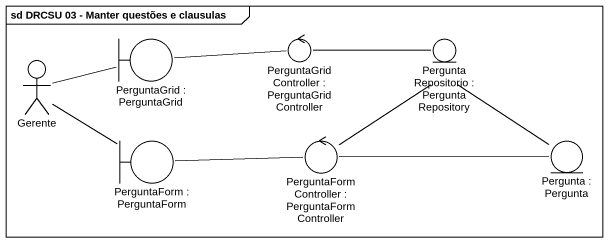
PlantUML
@startuml
mainframe sd DRCSU 03 - Manter questões e clausulas
boundary "PerguntaGrid : PerguntaGrid" as PerguntaGrid
control "PerguntaGridController : PerguntaGridController" as PerguntaGridController
entity "PerguntaRepositorio : PerguntaRepository" as PerguntaRepositorio
actor Gerente
boundary "PerguntaForm : PerguntaForm" as PerguntaForm
control "PerguntaFormController : PerguntaFormController" as PerguntaFormController
entity "Pergunta : Pergunta" as Pergunta
PerguntaGrid -right- PerguntaGridController
PerguntaGridController -right- PerguntaRepositorio
PerguntaRepositorio -- Pergunta
Gerente -right- PerguntaGrid
Gerente -- PerguntaForm
PerguntaForm -right- PerguntaFormController
PerguntaFormController -up- PerguntaRepositorio
PerguntaFormController -right- Pergunta
@enduml
